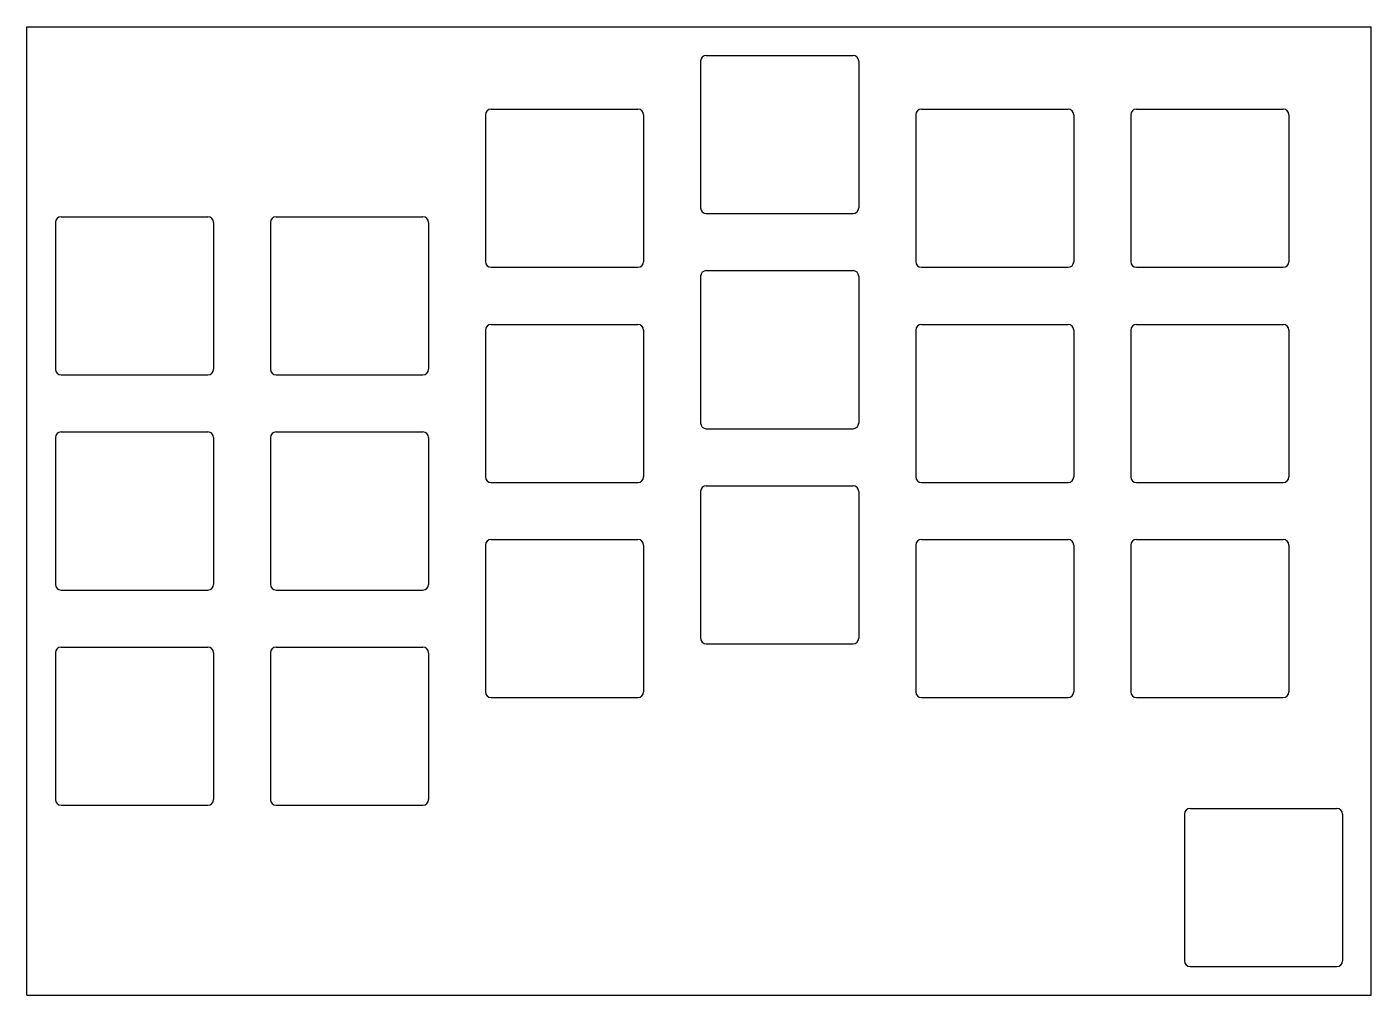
# Model space of a CAD drawing. Header units: millimetres. Extents: x 0 to 119, y -86 to 0.
import ezdxf

# ---------------------------------------------------------------- set-up
doc = ezdxf.new("R2010")
doc.units = ezdxf.units.MM

msp = doc.modelspace()

# ---------------------------------------------------------------- linework, layer by layer
for p, q in [((0, 0), (119.0625, 0)), ((0, -85.725), (0, 0)), ((119.0625, -85.725), (119.0625, 0)), ((59.675, -3.025), (59.675, -16.025)), ((60.175, -2.525), (73.175, -2.525)), ((73.675, -3.025), (73.675, -16.025)), ((40.625, -7.7875), (40.625, -20.7875)), ((41.125, -7.2875), (54.125, -7.2875)), ((54.625, -7.7875), (54.625, -20.7875)), ((78.725, -7.7875), (78.725, -20.7875)), ((79.225, -7.2875), (92.225, -7.2875)), ((92.725, -7.7875), (92.725, -20.7875)), ((97.775, -7.7875), (97.775, -20.7875)), ((98.275, -7.2875), (111.275, -7.2875)), ((111.775, -7.7875), (111.775, -20.7875)), ((60.175, -16.525), (73.175, -16.525)), ((2.525, -17.3125), (2.525, -30.3125)), ((3.025, -16.8125), (16.025, -16.8125)), ((16.525, -17.3125), (16.525, -30.3125)), ((21.575, -17.3125), (21.575, -30.3125)), ((22.075, -16.8125), (35.075, -16.8125)), ((35.575, -17.3125), (35.575, -30.3125)), ((41.125, -21.2875), (54.125, -21.2875)), ((79.225, -21.2875), (92.225, -21.2875)), ((98.275, -21.2875), (111.275, -21.2875)), ((59.675, -22.075), (59.675, -35.075)), ((60.175, -21.575), (73.175, -21.575)), ((73.675, -22.075), (73.675, -35.075)), ((40.625, -26.8375), (40.625, -39.8375)), ((41.125, -26.3375), (54.125, -26.3375)), ((54.625, -26.8375), (54.625, -39.8375)), ((78.725, -26.8375), (78.725, -39.8375)), ((79.225, -26.3375), (92.225, -26.3375)), ((92.725, -26.8375), (92.725, -39.8375)), ((97.775, -26.8375), (97.775, -39.8375)), ((98.275, -26.3375), (111.275, -26.3375)), ((111.775, -26.8375), (111.775, -39.8375)), ((3.025, -30.8125), (16.025, -30.8125)), ((22.075, -30.8125), (35.075, -30.8125)), ((60.175, -35.575), (73.175, -35.575)), ((2.525, -36.3625), (2.525, -49.3625)), ((3.025, -35.8625), (16.025, -35.8625)), ((16.525, -36.3625), (16.525, -49.3625)), ((21.575, -36.3625), (21.575, -49.3625)), ((22.075, -35.8625), (35.075, -35.8625)), ((35.575, -36.3625), (35.575, -49.3625)), ((41.125, -40.3375), (54.125, -40.3375)), ((79.225, -40.3375), (92.225, -40.3375)), ((98.275, -40.3375), (111.275, -40.3375)), ((59.675, -41.125), (59.675, -54.125)), ((60.175, -40.625), (73.175, -40.625)), ((73.675, -41.125), (73.675, -54.125)), ((40.625, -45.8875), (40.625, -58.8875)), ((41.125, -45.3875), (54.125, -45.3875)), ((54.625, -45.8875), (54.625, -58.8875)), ((78.725, -45.8875), (78.725, -58.8875)), ((79.225, -45.3875), (92.225, -45.3875)), ((92.725, -45.8875), (92.725, -58.8875)), ((97.775, -45.8875), (97.775, -58.8875)), ((98.275, -45.3875), (111.275, -45.3875)), ((111.775, -45.8875), (111.775, -58.8875)), ((3.025, -49.8625), (16.025, -49.8625)), ((22.075, -49.8625), (35.075, -49.8625)), ((60.175, -54.625), (73.175, -54.625)), ((2.525, -55.4125), (2.525, -68.4125)), ((3.025, -54.9125), (16.025, -54.9125)), ((16.525, -55.4125), (16.525, -68.4125)), ((21.575, -55.4125), (21.575, -68.4125)), ((22.075, -54.9125), (35.075, -54.9125)), ((35.575, -55.4125), (35.575, -68.4125)), ((41.125, -59.3875), (54.125, -59.3875)), ((79.225, -59.3875), (92.225, -59.3875)), ((98.275, -59.3875), (111.275, -59.3875)), ((3.025, -68.9125), (16.025, -68.9125)), ((22.075, -68.9125), (35.075, -68.9125)), ((102.5375, -69.7), (102.5375, -82.7)), ((103.0375, -69.2), (116.0375, -69.2)), ((116.5375, -69.7), (116.5375, -82.7)), ((103.0375, -83.2), (116.0375, -83.2)), ((0, -85.725), (119.0625, -85.725))]:
    msp.add_line(p, q)
for centre, start, end in [((60.175, -3.025), 90, 180), ((73.175, -3.025), 0, 90), ((41.125, -7.7875), 90, 180), ((54.125, -7.7875), 0, 90), ((79.225, -7.7875), 90, 180), ((92.225, -7.7875), 0, 90), ((98.275, -7.7875), 90, 180), ((111.275, -7.7875), 0, 90), ((60.175, -16.025), 180, 270), ((73.175, -16.025), 270, 0), ((3.025, -17.3125), 90, 180), ((16.025, -17.3125), 0, 90), ((22.075, -17.3125), 90, 180), ((35.075, -17.3125), 0, 90), ((41.125, -20.7875), 180, 270), ((54.125, -20.7875), 270, 0), ((79.225, -20.7875), 180, 270), ((92.225, -20.7875), 270, 0), ((98.275, -20.7875), 180, 270), ((111.275, -20.7875), 270, 0), ((60.175, -22.075), 90, 180), ((73.175, -22.075), 0, 90), ((41.125, -26.8375), 90, 180), ((54.125, -26.8375), 0, 90), ((79.225, -26.8375), 90, 180), ((92.225, -26.8375), 0, 90), ((98.275, -26.8375), 90, 180), ((111.275, -26.8375), 0, 90), ((3.025, -30.3125), 180, 270), ((16.025, -30.3125), 270, 0), ((22.075, -30.3125), 180, 270), ((35.075, -30.3125), 270, 0), ((60.175, -35.075), 180, 270), ((73.175, -35.075), 270, 0), ((3.025, -36.3625), 90, 180), ((16.025, -36.3625), 0, 90), ((22.075, -36.3625), 90, 180), ((35.075, -36.3625), 0, 90), ((41.125, -39.8375), 180, 270), ((54.125, -39.8375), 270, 0), ((79.225, -39.8375), 180, 270), ((92.225, -39.8375), 270, 0), ((98.275, -39.8375), 180, 270), ((111.275, -39.8375), 270, 0), ((60.175, -41.125), 90, 180), ((73.175, -41.125), 0, 90), ((41.125, -45.8875), 90, 180), ((54.125, -45.8875), 0, 90), ((79.225, -45.8875), 90, 180), ((92.225, -45.8875), 0, 90), ((98.275, -45.8875), 90, 180), ((111.275, -45.8875), 0, 90), ((3.025, -49.3625), 180, 270), ((16.025, -49.3625), 270, 0), ((22.075, -49.3625), 180, 270), ((35.075, -49.3625), 270, 0), ((60.175, -54.125), 180, 270), ((73.175, -54.125), 270, 0), ((3.025, -55.4125), 90, 180), ((16.025, -55.4125), 0, 90), ((22.075, -55.4125), 90, 180), ((35.075, -55.4125), 0, 90), ((41.125, -58.8875), 180, 270), ((54.125, -58.8875), 270, 0), ((79.225, -58.8875), 180, 270), ((92.225, -58.8875), 270, 0), ((98.275, -58.8875), 180, 270), ((111.275, -58.8875), 270, 0), ((3.025, -68.4125), 180, 270), ((16.025, -68.4125), 270, 0), ((22.075, -68.4125), 180, 270), ((35.075, -68.4125), 270, 0), ((103.0375, -69.7), 90, 180), ((116.0375, -69.7), 0, 90), ((103.0375, -82.7), 180, 270), ((116.0375, -82.7), 270, 0)]:
    msp.add_arc(centre, 0.5, start, end)

doc.saveas('drawing.dxf')
